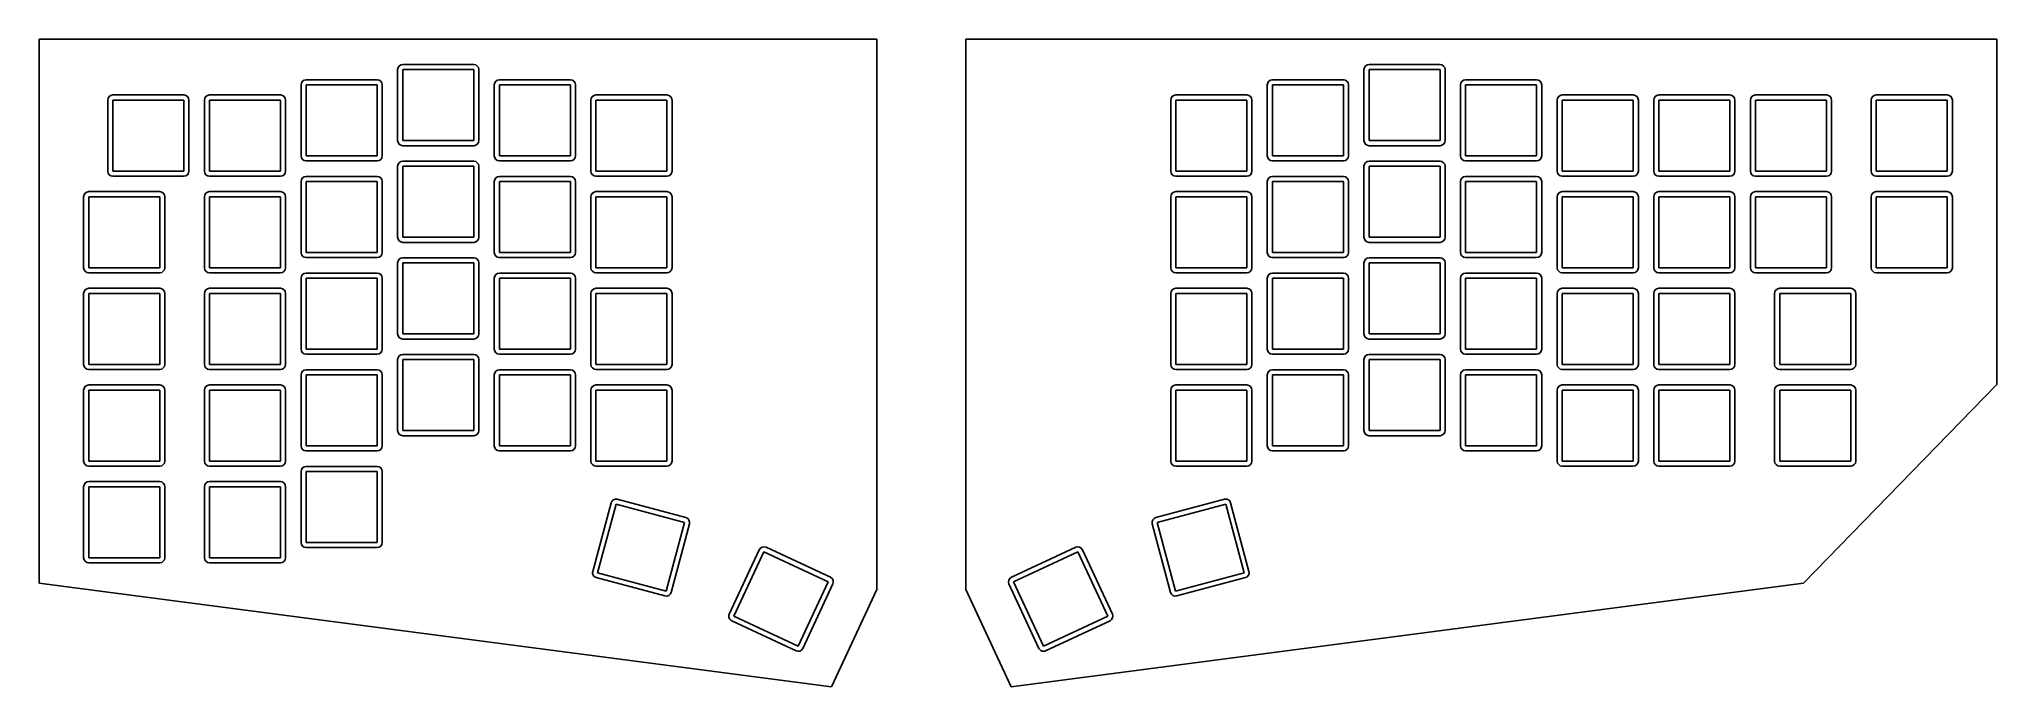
# Model space of a CAD drawing. Header units: millimetres. Extents: x -22 to 364, y -32 to 95.
import ezdxf

# ---------------------------------------------------------------- set-up
doc = ezdxf.new("R2010")
doc.units = ezdxf.units.MM

msp = doc.modelspace()

# ---------------------------------------------------------------- linework, layer by layer
for p, q in [((-21.52, -12), (-21.52, 95.2)), ((-21.52, 95.2), (143.65, 95.2)), ((143.65, 95.2), (143.65, -13.25)), ((161.15, -13.25), (161.15, 95.2)), ((161.15, 95.2), (364.43, 95.2)), ((364.43, 95.2), (364.43, 27.15)), ((49.15, 89.2), (49.15, 75.2)), ((64.15, 90.2), (50.15, 90.2)), ((64.15, 89.2), (50.15, 89.2)), ((50.15, 89.2), (50.15, 75.2)), ((64.15, 75.2), (64.15, 89.2)), ((65.15, 75.2), (65.15, 89.2)), ((239.65, 89.2), (239.65, 75.2)), ((254.65, 90.2), (240.65, 90.2)), ((254.65, 89.2), (240.65, 89.2)), ((240.65, 89.2), (240.65, 75.2)), ((254.65, 75.2), (254.65, 89.2)), ((255.65, 75.2), (255.65, 89.2)), ((30.1, 86.2), (30.1, 72.2)), ((45.1, 87.2), (31.1, 87.2)), ((45.1, 86.2), (31.1, 86.2)), ((31.1, 86.2), (31.1, 72.2)), ((45.1, 72.2), (45.1, 86.2)), ((46.1, 72.2), (46.1, 86.2)), ((68.2, 86.2), (68.2, 72.2)), ((83.2, 87.2), (69.2, 87.2)), ((83.2, 86.2), (69.2, 86.2)), ((69.2, 86.2), (69.2, 72.2)), ((83.2, 72.2), (83.2, 86.2)), ((84.2, 72.2), (84.2, 86.2)), ((220.6, 86.2), (220.6, 72.2)), ((235.6, 87.2), (221.6, 87.2)), ((235.6, 86.2), (221.6, 86.2)), ((221.6, 86.2), (221.6, 72.2)), ((235.6, 72.2), (235.6, 86.2)), ((236.6, 72.2), (236.6, 86.2)), ((258.7, 86.2), (258.7, 72.2)), ((273.7, 87.2), (259.7, 87.2)), ((273.7, 86.2), (259.7, 86.2)), ((259.7, 86.2), (259.7, 72.2)), ((273.7, 72.2), (273.7, 86.2)), ((274.7, 72.2), (274.7, 86.2)), ((-8, 83.2), (-8, 69.2)), ((7, 84.2), (-7, 84.2)), ((7, 83.2), (-7, 83.2)), ((-7, 83.2), (-7, 69.2)), ((7, 69.2), (7, 83.2)), ((8, 69.2), (8, 83.2)), ((11.05, 83.2), (11.05, 69.2)), ((26.05, 84.2), (12.05, 84.2)), ((26.05, 83.2), (12.05, 83.2)), ((12.05, 83.2), (12.05, 69.2)), ((26.05, 69.2), (26.05, 83.2)), ((27.05, 69.2), (27.05, 83.2)), ((87.25, 83.2), (87.25, 69.2)), ((102.25, 84.2), (88.25, 84.2)), ((102.25, 83.2), (88.25, 83.2)), ((88.25, 83.2), (88.25, 69.2)), ((102.25, 69.2), (102.25, 83.2)), ((103.25, 69.2), (103.25, 83.2)), ((201.55, 83.2), (201.55, 69.2)), ((216.55, 84.2), (202.55, 84.2)), ((216.55, 83.2), (202.55, 83.2)), ((202.55, 83.2), (202.55, 69.2)), ((216.55, 69.2), (216.55, 83.2)), ((217.55, 69.2), (217.55, 83.2)), ((277.75, 83.2), (277.75, 69.2)), ((292.75, 84.2), (278.75, 84.2)), ((292.75, 83.2), (278.75, 83.2)), ((278.75, 83.2), (278.75, 69.2)), ((292.75, 69.2), (292.75, 83.2)), ((293.75, 69.2), (293.75, 83.2)), ((296.8, 83.2), (296.8, 69.2)), ((311.8, 84.2), (297.8, 84.2)), ((311.8, 83.2), (297.8, 83.2)), ((297.8, 83.2), (297.8, 69.2)), ((311.8, 69.2), (311.8, 83.2)), ((312.8, 69.2), (312.8, 83.2)), ((315.85, 83.2), (315.85, 69.2)), ((330.85, 84.2), (316.85, 84.2)), ((330.85, 83.2), (316.85, 83.2)), ((316.85, 83.2), (316.85, 69.2)), ((330.85, 69.2), (330.85, 83.2)), ((331.85, 69.2), (331.85, 83.2)), ((339.66, 83.2), (339.66, 69.2)), ((354.66, 84.2), (340.66, 84.2)), ((354.66, 83.2), (340.66, 83.2)), ((340.66, 83.2), (340.66, 69.2)), ((354.66, 69.2), (354.66, 83.2)), ((355.66, 69.2), (355.66, 83.2)), ((50.15, 75.2), (64.15, 75.2)), ((50.15, 74.2), (64.15, 74.2)), ((240.65, 75.2), (254.65, 75.2)), ((240.65, 74.2), (254.65, 74.2)), ((31.1, 72.2), (45.1, 72.2)), ((31.1, 71.2), (45.1, 71.2)), ((49.15, 70.15), (49.15, 56.15)), ((64.15, 71.15), (50.15, 71.15)), ((64.15, 70.15), (50.15, 70.15)), ((50.15, 70.15), (50.15, 56.15)), ((64.15, 56.15), (64.15, 70.15)), ((65.15, 56.15), (65.15, 70.15)), ((69.2, 72.2), (83.2, 72.2)), ((69.2, 71.2), (83.2, 71.2)), ((221.6, 72.2), (235.6, 72.2)), ((221.6, 71.2), (235.6, 71.2)), ((239.65, 70.15), (239.65, 56.15)), ((254.65, 71.15), (240.65, 71.15)), ((254.65, 70.15), (240.65, 70.15)), ((240.65, 70.15), (240.65, 56.15)), ((254.65, 56.15), (254.65, 70.15)), ((255.65, 56.15), (255.65, 70.15)), ((259.7, 72.2), (273.7, 72.2)), ((259.7, 71.2), (273.7, 71.2)), ((-7, 69.2), (7, 69.2)), ((-7, 68.2), (7, 68.2)), ((12.05, 69.2), (26.05, 69.2)), ((12.05, 68.2), (26.05, 68.2)), ((30.1, 67.15), (30.1, 53.15)), ((45.1, 68.15), (31.1, 68.15)), ((45.1, 67.15), (31.1, 67.15)), ((31.1, 67.15), (31.1, 53.15)), ((45.1, 53.15), (45.1, 67.15)), ((46.1, 53.15), (46.1, 67.15)), ((68.2, 67.15), (68.2, 53.15)), ((83.2, 68.15), (69.2, 68.15)), ((83.2, 67.15), (69.2, 67.15)), ((69.2, 67.15), (69.2, 53.15)), ((83.2, 53.15), (83.2, 67.15)), ((84.2, 53.15), (84.2, 67.15)), ((88.25, 69.2), (102.25, 69.2)), ((88.25, 68.2), (102.25, 68.2)), ((202.55, 69.2), (216.55, 69.2)), ((202.55, 68.2), (216.55, 68.2)), ((220.6, 67.15), (220.6, 53.15)), ((235.6, 68.15), (221.6, 68.15)), ((235.6, 67.15), (221.6, 67.15)), ((221.6, 67.15), (221.6, 53.15)), ((235.6, 53.15), (235.6, 67.15)), ((236.6, 53.15), (236.6, 67.15)), ((258.7, 67.15), (258.7, 53.15)), ((273.7, 68.15), (259.7, 68.15)), ((273.7, 67.15), (259.7, 67.15)), ((259.7, 67.15), (259.7, 53.15)), ((273.7, 53.15), (273.7, 67.15)), ((274.7, 53.15), (274.7, 67.15)), ((278.75, 69.2), (292.75, 69.2)), ((278.75, 68.2), (292.75, 68.2)), ((297.8, 69.2), (311.8, 69.2)), ((297.8, 68.2), (311.8, 68.2)), ((316.85, 69.2), (330.85, 69.2)), ((316.85, 68.2), (330.85, 68.2)), ((340.66, 69.2), (354.66, 69.2)), ((340.66, 68.2), (354.66, 68.2)), ((-12.76, 64.15), (-12.76, 50.15)), ((2.24, 65.15), (-11.76, 65.15)), ((2.24, 64.15), (-11.76, 64.15)), ((-11.76, 64.15), (-11.76, 50.15)), ((2.24, 50.15), (2.24, 64.15)), ((3.24, 50.15), (3.24, 64.15)), ((11.05, 64.15), (11.05, 50.15)), ((26.05, 65.15), (12.05, 65.15)), ((26.05, 64.15), (12.05, 64.15)), ((12.05, 64.15), (12.05, 50.15)), ((26.05, 50.15), (26.05, 64.15)), ((27.05, 50.15), (27.05, 64.15)), ((87.25, 64.15), (87.25, 50.15)), ((102.25, 65.15), (88.25, 65.15)), ((102.25, 64.15), (88.25, 64.15)), ((88.25, 64.15), (88.25, 50.15)), ((102.25, 50.15), (102.25, 64.15)), ((103.25, 50.15), (103.25, 64.15)), ((201.55, 64.15), (201.55, 50.15)), ((216.55, 65.15), (202.55, 65.15)), ((216.55, 64.15), (202.55, 64.15)), ((202.55, 64.15), (202.55, 50.15)), ((216.55, 50.15), (216.55, 64.15)), ((217.55, 50.15), (217.55, 64.15)), ((277.75, 64.15), (277.75, 50.15)), ((292.75, 65.15), (278.75, 65.15)), ((292.75, 64.15), (278.75, 64.15)), ((278.75, 64.15), (278.75, 50.15)), ((292.75, 50.15), (292.75, 64.15)), ((293.75, 50.15), (293.75, 64.15)), ((296.8, 64.15), (296.8, 50.15)), ((311.8, 65.15), (297.8, 65.15)), ((311.8, 64.15), (297.8, 64.15)), ((297.8, 64.15), (297.8, 50.15)), ((311.8, 50.15), (311.8, 64.15)), ((312.8, 50.15), (312.8, 64.15)), ((315.85, 64.15), (315.85, 50.15)), ((330.85, 65.15), (316.85, 65.15)), ((330.85, 64.15), (316.85, 64.15)), ((316.85, 64.15), (316.85, 50.15)), ((330.85, 50.15), (330.85, 64.15)), ((331.85, 50.15), (331.85, 64.15)), ((339.66, 64.15), (339.66, 50.15)), ((354.66, 65.15), (340.66, 65.15)), ((354.66, 64.15), (340.66, 64.15)), ((340.66, 64.15), (340.66, 50.15)), ((354.66, 50.15), (354.66, 64.15)), ((355.66, 50.15), (355.66, 64.15)), ((50.15, 56.15), (64.15, 56.15)), ((50.15, 55.15), (64.15, 55.15)), ((240.65, 56.15), (254.65, 56.15)), ((240.65, 55.15), (254.65, 55.15)), ((31.1, 53.15), (45.1, 53.15)), ((31.1, 52.15), (45.1, 52.15)), ((49.15, 51.1), (49.15, 37.1)), ((64.15, 52.1), (50.15, 52.1)), ((64.15, 51.1), (50.15, 51.1)), ((50.15, 51.1), (50.15, 37.1)), ((64.15, 37.1), (64.15, 51.1)), ((65.15, 37.1), (65.15, 51.1)), ((69.2, 53.15), (83.2, 53.15)), ((69.2, 52.15), (83.2, 52.15)), ((221.6, 53.15), (235.6, 53.15)), ((221.6, 52.15), (235.6, 52.15)), ((239.65, 51.1), (239.65, 37.1)), ((254.65, 52.1), (240.65, 52.1)), ((254.65, 51.1), (240.65, 51.1)), ((240.65, 51.1), (240.65, 37.1)), ((254.65, 37.1), (254.65, 51.1)), ((255.65, 37.1), (255.65, 51.1)), ((259.7, 53.15), (273.7, 53.15)), ((259.7, 52.15), (273.7, 52.15)), ((-11.76, 50.15), (2.24, 50.15)), ((-11.76, 49.15), (2.24, 49.15)), ((12.05, 50.15), (26.05, 50.15)), ((12.05, 49.15), (26.05, 49.15)), ((30.1, 48.1), (30.1, 34.1)), ((45.1, 49.1), (31.1, 49.1)), ((45.1, 48.1), (31.1, 48.1)), ((31.1, 48.1), (31.1, 34.1)), ((45.1, 34.1), (45.1, 48.1)), ((46.1, 34.1), (46.1, 48.1)), ((68.2, 48.1), (68.2, 34.1)), ((83.2, 49.1), (69.2, 49.1)), ((83.2, 48.1), (69.2, 48.1)), ((69.2, 48.1), (69.2, 34.1)), ((83.2, 34.1), (83.2, 48.1)), ((84.2, 34.1), (84.2, 48.1)), ((88.25, 50.15), (102.25, 50.15)), ((88.25, 49.15), (102.25, 49.15)), ((202.55, 50.15), (216.55, 50.15)), ((202.55, 49.15), (216.55, 49.15)), ((220.6, 48.1), (220.6, 34.1)), ((235.6, 49.1), (221.6, 49.1)), ((235.6, 48.1), (221.6, 48.1)), ((221.6, 48.1), (221.6, 34.1)), ((235.6, 34.1), (235.6, 48.1)), ((236.6, 34.1), (236.6, 48.1)), ((258.7, 48.1), (258.7, 34.1)), ((273.7, 49.1), (259.7, 49.1)), ((273.7, 48.1), (259.7, 48.1)), ((259.7, 48.1), (259.7, 34.1)), ((273.7, 34.1), (273.7, 48.1)), ((274.7, 34.1), (274.7, 48.1)), ((278.75, 50.15), (292.75, 50.15)), ((278.75, 49.15), (292.75, 49.15)), ((297.8, 50.15), (311.8, 50.15)), ((297.8, 49.15), (311.8, 49.15)), ((316.85, 50.15), (330.85, 50.15)), ((316.85, 49.15), (330.85, 49.15)), ((340.66, 50.15), (354.66, 50.15)), ((340.66, 49.15), (354.66, 49.15)), ((-12.76, 45.1), (-12.76, 31.1)), ((2.24, 46.1), (-11.76, 46.1)), ((2.24, 45.1), (-11.76, 45.1)), ((-11.76, 45.1), (-11.76, 31.1)), ((2.24, 31.1), (2.24, 45.1)), ((3.24, 31.1), (3.24, 45.1)), ((11.05, 45.1), (11.05, 31.1)), ((26.05, 46.1), (12.05, 46.1)), ((26.05, 45.1), (12.05, 45.1)), ((12.05, 45.1), (12.05, 31.1)), ((26.05, 31.1), (26.05, 45.1)), ((27.05, 31.1), (27.05, 45.1)), ((87.25, 45.1), (87.25, 31.1)), ((102.25, 46.1), (88.25, 46.1)), ((102.25, 45.1), (88.25, 45.1)), ((88.25, 45.1), (88.25, 31.1)), ((102.25, 31.1), (102.25, 45.1)), ((103.25, 31.1), (103.25, 45.1)), ((201.55, 45.1), (201.55, 31.1)), ((216.55, 46.1), (202.55, 46.1)), ((216.55, 45.1), (202.55, 45.1)), ((202.55, 45.1), (202.55, 31.1)), ((216.55, 31.1), (216.55, 45.1)), ((217.55, 31.1), (217.55, 45.1)), ((277.75, 45.1), (277.75, 31.1)), ((292.75, 46.1), (278.75, 46.1)), ((292.75, 45.1), (278.75, 45.1)), ((278.75, 45.1), (278.75, 31.1)), ((292.75, 31.1), (292.75, 45.1)), ((293.75, 31.1), (293.75, 45.1)), ((296.8, 45.1), (296.8, 31.1)), ((311.8, 46.1), (297.8, 46.1)), ((311.8, 45.1), (297.8, 45.1)), ((297.8, 45.1), (297.8, 31.1)), ((311.8, 31.1), (311.8, 45.1)), ((312.8, 31.1), (312.8, 45.1)), ((320.61, 45.1), (320.61, 31.1)), ((335.61, 46.1), (321.61, 46.1)), ((335.61, 45.1), (321.61, 45.1)), ((321.61, 45.1), (321.61, 31.1)), ((335.61, 31.1), (335.61, 45.1)), ((336.61, 31.1), (336.61, 45.1)), ((50.15, 37.1), (64.15, 37.1)), ((50.15, 36.1), (64.15, 36.1)), ((240.65, 37.1), (254.65, 37.1)), ((240.65, 36.1), (254.65, 36.1)), ((-11.76, 31.1), (2.24, 31.1)), ((12.05, 31.1), (26.05, 31.1)), ((31.1, 34.1), (45.1, 34.1)), ((31.1, 33.1), (45.1, 33.1)), ((49.15, 32.05), (49.15, 18.05)), ((64.15, 33.05), (50.15, 33.05)), ((64.15, 32.05), (50.15, 32.05)), ((50.15, 32.05), (50.15, 18.05)), ((64.15, 18.05), (64.15, 32.05)), ((65.15, 18.05), (65.15, 32.05)), ((69.2, 34.1), (83.2, 34.1)), ((69.2, 33.1), (83.2, 33.1)), ((88.25, 31.1), (102.25, 31.1)), ((202.55, 31.1), (216.55, 31.1)), ((221.6, 34.1), (235.6, 34.1)), ((221.6, 33.1), (235.6, 33.1)), ((239.65, 32.05), (239.65, 18.05)), ((254.65, 33.05), (240.65, 33.05)), ((254.65, 32.05), (240.65, 32.05)), ((240.65, 32.05), (240.65, 18.05)), ((254.65, 18.05), (254.65, 32.05)), ((255.65, 18.05), (255.65, 32.05)), ((259.7, 34.1), (273.7, 34.1)), ((259.7, 33.1), (273.7, 33.1)), ((278.75, 31.1), (292.75, 31.1)), ((297.8, 31.1), (311.8, 31.1)), ((321.61, 31.1), (335.61, 31.1)), ((-11.76, 30.1), (2.24, 30.1)), ((2.24, 27.05), (-11.76, 27.05)), ((12.05, 30.1), (26.05, 30.1)), ((26.05, 27.05), (12.05, 27.05)), ((30.1, 29.05), (30.1, 15.05)), ((45.1, 30.05), (31.1, 30.05)), ((45.1, 29.05), (31.1, 29.05)), ((31.1, 29.05), (31.1, 15.05)), ((45.1, 15.05), (45.1, 29.05)), ((46.1, 15.05), (46.1, 29.05)), ((68.2, 29.05), (68.2, 15.05)), ((83.2, 30.05), (69.2, 30.05)), ((83.2, 29.05), (69.2, 29.05)), ((69.2, 29.05), (69.2, 15.05)), ((83.2, 15.05), (83.2, 29.05)), ((84.2, 15.05), (84.2, 29.05)), ((88.25, 30.1), (102.25, 30.1)), ((102.25, 27.05), (88.25, 27.05)), ((202.55, 30.1), (216.55, 30.1)), ((216.55, 27.05), (202.55, 27.05)), ((220.6, 29.05), (220.6, 15.05)), ((235.6, 30.05), (221.6, 30.05)), ((235.6, 29.05), (221.6, 29.05)), ((221.6, 29.05), (221.6, 15.05)), ((235.6, 15.05), (235.6, 29.05)), ((236.6, 15.05), (236.6, 29.05)), ((258.7, 29.05), (258.7, 15.05)), ((273.7, 30.05), (259.7, 30.05)), ((273.7, 29.05), (259.7, 29.05)), ((259.7, 29.05), (259.7, 15.05)), ((273.7, 15.05), (273.7, 29.05)), ((274.7, 15.05), (274.7, 29.05)), ((278.75, 30.1), (292.75, 30.1)), ((292.75, 27.05), (278.75, 27.05)), ((297.8, 30.1), (311.8, 30.1)), ((311.8, 27.05), (297.8, 27.05)), ((321.61, 30.1), (335.61, 30.1)), ((335.61, 27.05), (321.61, 27.05)), ((364.43, 27.15), (326.32, -12)), ((-12.76, 26.05), (-12.76, 12.05)), ((2.24, 26.05), (-11.76, 26.05)), ((-11.76, 26.05), (-11.76, 12.05)), ((2.24, 12.05), (2.24, 26.05)), ((3.24, 12.05), (3.24, 26.05)), ((11.05, 26.05), (11.05, 12.05)), ((26.05, 26.05), (12.05, 26.05)), ((12.05, 26.05), (12.05, 12.05)), ((26.05, 12.05), (26.05, 26.05)), ((27.05, 12.05), (27.05, 26.05)), ((87.25, 26.05), (87.25, 12.05)), ((102.25, 26.05), (88.25, 26.05)), ((88.25, 26.05), (88.25, 12.05)), ((102.25, 12.05), (102.25, 26.05)), ((103.25, 12.05), (103.25, 26.05)), ((201.55, 26.05), (201.55, 12.05)), ((216.55, 26.05), (202.55, 26.05)), ((202.55, 26.05), (202.55, 12.05)), ((216.55, 12.05), (216.55, 26.05)), ((217.55, 12.05), (217.55, 26.05)), ((277.75, 26.05), (277.75, 12.05)), ((292.75, 26.05), (278.75, 26.05)), ((278.75, 26.05), (278.75, 12.05)), ((292.75, 12.05), (292.75, 26.05)), ((293.75, 12.05), (293.75, 26.05)), ((296.8, 26.05), (296.8, 12.05)), ((311.8, 26.05), (297.8, 26.05)), ((297.8, 26.05), (297.8, 12.05)), ((311.8, 12.05), (311.8, 26.05)), ((312.8, 12.05), (312.8, 26.05)), ((320.61, 26.05), (320.61, 12.05)), ((335.61, 26.05), (321.61, 26.05)), ((321.61, 26.05), (321.61, 12.05)), ((335.61, 12.05), (335.61, 26.05)), ((336.61, 12.05), (336.61, 26.05)), ((50.15, 18.05), (64.15, 18.05)), ((50.15, 17.05), (64.15, 17.05)), ((240.65, 18.05), (254.65, 18.05)), ((240.65, 17.05), (254.65, 17.05)), ((-11.76, 12.05), (2.24, 12.05)), ((12.05, 12.05), (26.05, 12.05)), ((31.1, 15.05), (45.1, 15.05)), ((31.1, 14.05), (45.1, 14.05)), ((69.2, 15.05), (83.2, 15.05)), ((69.2, 14.05), (83.2, 14.05)), ((88.25, 12.05), (102.25, 12.05)), ((202.55, 12.05), (216.55, 12.05)), ((221.6, 15.05), (235.6, 15.05)), ((221.6, 14.05), (235.6, 14.05)), ((259.7, 15.05), (273.7, 15.05)), ((259.7, 14.05), (273.7, 14.05)), ((278.75, 12.05), (292.75, 12.05)), ((297.8, 12.05), (311.8, 12.05)), ((321.61, 12.05), (335.61, 12.05)), ((-11.76, 11.05), (2.24, 11.05)), ((2.24, 8), (-11.76, 8)), ((12.05, 11.05), (26.05, 11.05)), ((26.05, 8), (12.05, 8)), ((30.1, 10), (30.1, -4)), ((45.1, 11), (31.1, 11)), ((45.1, 10), (31.1, 10)), ((31.1, 10), (31.1, -4)), ((45.1, -4), (45.1, 10)), ((46.1, -4), (46.1, 10)), ((88.25, 11.05), (102.25, 11.05)), ((202.55, 11.05), (216.55, 11.05)), ((278.75, 11.05), (292.75, 11.05)), ((297.8, 11.05), (311.8, 11.05)), ((321.61, 11.05), (335.61, 11.05)), ((-12.76, 7), (-12.76, -7)), ((2.24, 7), (-11.76, 7)), ((-11.76, 7), (-11.76, -7)), ((2.24, -7), (2.24, 7)), ((3.24, -7), (3.24, 7)), ((11.05, 7), (11.05, -7)), ((26.05, 7), (12.05, 7)), ((12.05, 7), (12.05, -7)), ((26.05, -7), (26.05, 7)), ((27.05, -7), (27.05, 7)), ((105.98, 0.92), (92.46, 4.54)), ((212.14, 4.54), (198.62, 0.92)), ((91.23, 3.83), (87.61, -9.69)), ((92.2, 3.57), (88.58, -9.95)), ((105.72, -0.05), (92.2, 3.57)), ((212.4, 3.57), (198.88, -0.05)), ((216.02, -9.95), (212.4, 3.57)), ((216.99, -9.69), (213.37, 3.83)), ((102.1, -13.57), (105.72, -0.05)), ((103.07, -13.83), (106.69, -0.31)), ((197.91, -0.31), (201.53, -13.83)), ((198.88, -0.05), (202.5, -13.57)), ((-11.76, -7), (2.24, -7)), ((12.05, -7), (26.05, -7)), ((31.1, -4), (45.1, -4)), ((31.1, -5), (45.1, -5)), ((120.44, -5.42), (114.53, -18.11)), ((121.35, -5.85), (115.43, -18.53)), ((134.04, -11.76), (121.35, -5.85)), ((134.46, -10.86), (121.77, -4.94)), ((182.83, -4.94), (170.14, -10.86)), ((183.25, -5.85), (170.56, -11.76)), ((189.17, -18.53), (183.25, -5.85)), ((190.07, -18.11), (184.16, -5.42)), ((-11.76, -8), (2.24, -8)), ((12.05, -8), (26.05, -8)), ((88.32, -10.92), (101.84, -14.54)), ((88.58, -9.95), (102.1, -13.57)), ((202.5, -13.57), (216.02, -9.95)), ((202.76, -14.54), (216.28, -10.92)), ((134.7, -32.45), (-21.52, -12)), ((128.12, -24.45), (134.04, -11.76)), ((129.03, -24.87), (134.95, -12.18)), ((143.65, -13.25), (134.7, -32.45)), ((170.1, -32.45), (161.15, -13.25)), ((169.65, -12.18), (175.57, -24.87)), ((326.32, -12), (170.1, -32.45)), ((170.56, -11.76), (176.48, -24.45)), ((115.43, -18.53), (128.12, -24.45)), ((176.48, -24.45), (189.17, -18.53)), ((115.01, -19.44), (127.7, -25.36)), ((176.9, -25.36), (189.59, -19.44))]:
    msp.add_line(p, q)
for centre, start, end in [((50.15, 89.2), 90, 180), ((64.15, 89.2), 0, 90), ((240.65, 89.2), 90, 180), ((254.65, 89.2), 0, 90), ((31.1, 86.2), 90, 180), ((45.1, 86.2), 0, 90), ((69.2, 86.2), 90, 180), ((83.2, 86.2), 0, 90), ((221.6, 86.2), 90, 180), ((235.6, 86.2), 0, 90), ((259.7, 86.2), 90, 180), ((273.7, 86.2), 0, 90), ((-7, 83.2), 90, 180), ((7, 83.2), 0, 90), ((12.05, 83.2), 90, 180), ((26.05, 83.2), 0, 90), ((88.25, 83.2), 90, 180), ((102.25, 83.2), 0, 90), ((202.55, 83.2), 90, 180), ((216.55, 83.2), 0, 90), ((278.75, 83.2), 90, 180), ((292.75, 83.2), 0, 90), ((297.8, 83.2), 90, 180), ((311.8, 83.2), 0, 90), ((316.85, 83.2), 90, 180), ((330.85, 83.2), 0, 90), ((340.66, 83.2), 90, 180), ((354.66, 83.2), 0, 90), ((50.15, 75.2), 180, 270), ((64.15, 75.2), 270, 0), ((240.65, 75.2), 180, 270), ((254.65, 75.2), 270, 0), ((31.1, 72.2), 180, 270), ((45.1, 72.2), 270, 0), ((50.15, 70.15), 90, 180), ((64.15, 70.15), 0, 90), ((69.2, 72.2), 180, 270), ((83.2, 72.2), 270, 0), ((221.6, 72.2), 180, 270), ((235.6, 72.2), 270, 0), ((240.65, 70.15), 90, 180), ((254.65, 70.15), 0, 90), ((259.7, 72.2), 180, 270), ((273.7, 72.2), 270, 0), ((-7, 69.2), 180, 270), ((7, 69.2), 270, 0), ((12.05, 69.2), 180, 270), ((26.05, 69.2), 270, 0), ((31.1, 67.15), 90, 180), ((45.1, 67.15), 0, 90), ((69.2, 67.15), 90, 180), ((83.2, 67.15), 0, 90), ((88.25, 69.2), 180, 270), ((102.25, 69.2), 270, 0), ((202.55, 69.2), 180, 270), ((216.55, 69.2), 270, 0), ((221.6, 67.15), 90, 180), ((235.6, 67.15), 0, 90), ((259.7, 67.15), 90, 180), ((273.7, 67.15), 0, 90), ((278.75, 69.2), 180, 270), ((292.75, 69.2), 270, 0), ((297.8, 69.2), 180, 270), ((311.8, 69.2), 270, 0), ((316.85, 69.2), 180, 270), ((330.85, 69.2), 270, 0), ((340.66, 69.2), 180, 270), ((354.66, 69.2), 270, 0), ((-11.76, 64.15), 90, 180), ((2.24, 64.15), 0, 90), ((12.05, 64.15), 90, 180), ((26.05, 64.15), 0, 90), ((88.25, 64.15), 90, 180), ((102.25, 64.15), 0, 90), ((202.55, 64.15), 90, 180), ((216.55, 64.15), 0, 90), ((278.75, 64.15), 90, 180), ((292.75, 64.15), 0, 90), ((297.8, 64.15), 90, 180), ((311.8, 64.15), 0, 90), ((316.85, 64.15), 90, 180), ((330.85, 64.15), 0, 90), ((340.66, 64.15), 90, 180), ((354.66, 64.15), 0, 90), ((50.15, 56.15), 180, 270), ((64.15, 56.15), 270, 0), ((240.65, 56.15), 180, 270), ((254.65, 56.15), 270, 0), ((31.1, 53.15), 180, 270), ((45.1, 53.15), 270, 0), ((50.15, 51.1), 90, 180), ((64.15, 51.1), 0, 90), ((69.2, 53.15), 180, 270), ((83.2, 53.15), 270, 0), ((221.6, 53.15), 180, 270), ((235.6, 53.15), 270, 0), ((240.65, 51.1), 90, 180), ((254.65, 51.1), 0, 90), ((259.7, 53.15), 180, 270), ((273.7, 53.15), 270, 0), ((-11.76, 50.15), 180, 270), ((2.24, 50.15), 270, 0), ((12.05, 50.15), 180, 270), ((26.05, 50.15), 270, 0), ((31.1, 48.1), 90, 180), ((45.1, 48.1), 0, 90), ((69.2, 48.1), 90, 180), ((83.2, 48.1), 0, 90), ((88.25, 50.15), 180, 270), ((102.25, 50.15), 270, 0), ((202.55, 50.15), 180, 270), ((216.55, 50.15), 270, 0), ((221.6, 48.1), 90, 180), ((235.6, 48.1), 0, 90), ((259.7, 48.1), 90, 180), ((273.7, 48.1), 0, 90), ((278.75, 50.15), 180, 270), ((292.75, 50.15), 270, 0), ((297.8, 50.15), 180, 270), ((311.8, 50.15), 270, 0), ((316.85, 50.15), 180, 270), ((330.85, 50.15), 270, 0), ((340.66, 50.15), 180, 270), ((354.66, 50.15), 270, 0), ((-11.76, 45.1), 90, 180), ((2.24, 45.1), 0, 90), ((12.05, 45.1), 90, 180), ((26.05, 45.1), 0, 90), ((88.25, 45.1), 90, 180), ((102.25, 45.1), 0, 90), ((202.55, 45.1), 90, 180), ((216.55, 45.1), 0, 90), ((278.75, 45.1), 90, 180), ((292.75, 45.1), 0, 90), ((297.8, 45.1), 90, 180), ((311.8, 45.1), 0, 90), ((321.61, 45.1), 90, 180), ((335.61, 45.1), 0, 90), ((50.15, 37.1), 180, 270), ((64.15, 37.1), 270, 0), ((240.65, 37.1), 180, 270), ((254.65, 37.1), 270, 0), ((-11.76, 31.1), 180, 270), ((2.24, 31.1), 270, 0), ((12.05, 31.1), 180, 270), ((26.05, 31.1), 270, 0), ((31.1, 34.1), 180, 270), ((45.1, 34.1), 270, 0), ((50.15, 32.05), 90, 180), ((64.15, 32.05), 0, 90), ((69.2, 34.1), 180, 270), ((83.2, 34.1), 270, 0), ((88.25, 31.1), 180, 270), ((102.25, 31.1), 270, 0), ((202.55, 31.1), 180, 270), ((216.55, 31.1), 270, 0), ((221.6, 34.1), 180, 270), ((235.6, 34.1), 270, 0), ((240.65, 32.05), 90, 180), ((254.65, 32.05), 0, 90), ((259.7, 34.1), 180, 270), ((273.7, 34.1), 270, 0), ((278.75, 31.1), 180, 270), ((292.75, 31.1), 270, 0), ((297.8, 31.1), 180, 270), ((311.8, 31.1), 270, 0), ((321.61, 31.1), 180, 270), ((335.61, 31.1), 270, 0), ((-11.76, 26.05), 90, 180), ((2.24, 26.05), 0, 90), ((12.05, 26.05), 90, 180), ((26.05, 26.05), 0, 90), ((31.1, 29.05), 90, 180), ((45.1, 29.05), 0, 90), ((69.2, 29.05), 90, 180), ((83.2, 29.05), 0, 90), ((88.25, 26.05), 90, 180), ((102.25, 26.05), 0, 90), ((202.55, 26.05), 90, 180), ((216.55, 26.05), 0, 90), ((221.6, 29.05), 90, 180), ((235.6, 29.05), 0, 90), ((259.7, 29.05), 90, 180), ((273.7, 29.05), 0, 90), ((278.75, 26.05), 90, 180), ((292.75, 26.05), 0, 90), ((297.8, 26.05), 90, 180), ((311.8, 26.05), 0, 90), ((321.61, 26.05), 90, 180), ((335.61, 26.05), 0, 90), ((50.15, 18.05), 180, 270), ((64.15, 18.05), 270, 0), ((240.65, 18.05), 180, 270), ((254.65, 18.05), 270, 0), ((-11.76, 12.05), 180, 270), ((2.24, 12.05), 270, 0), ((12.05, 12.05), 180, 270), ((26.05, 12.05), 270, 0), ((31.1, 15.05), 180, 270), ((45.1, 15.05), 270, 0), ((69.2, 15.05), 180, 270), ((83.2, 15.05), 270, 0), ((88.25, 12.05), 180, 270), ((102.25, 12.05), 270, 0), ((202.55, 12.05), 180, 270), ((216.55, 12.05), 270, 0), ((221.6, 15.05), 180, 270), ((235.6, 15.05), 270, 0), ((259.7, 15.05), 180, 270), ((273.7, 15.05), 270, 0), ((278.75, 12.05), 180, 270), ((292.75, 12.05), 270, 0), ((297.8, 12.05), 180, 270), ((311.8, 12.05), 270, 0), ((321.61, 12.05), 180, 270), ((335.61, 12.05), 270, 0), ((-11.76, 7), 90, 180), ((2.24, 7), 0, 90), ((12.05, 7), 90, 180), ((26.05, 7), 0, 90), ((31.1, 10), 90, 180), ((45.1, 10), 0, 90), ((92.2, 3.57), 75, 165), ((212.4, 3.57), 15, 105), ((105.72, -0.05), 345, 75), ((198.88, -0.05), 105, 195), ((-11.76, -7), 180, 270), ((2.24, -7), 270, 0), ((12.05, -7), 180, 270), ((26.05, -7), 270, 0), ((31.1, -4), 180, 270), ((45.1, -4), 270, 0), ((121.35, -5.85), 65, 155), ((183.25, -5.85), 25, 115), ((88.58, -9.95), 165, 255), ((134.04, -11.76), 335, 65), ((170.56, -11.76), 115, 205), ((216.02, -9.95), 285, 15), ((102.1, -13.57), 255, 345), ((202.5, -13.57), 195, 285), ((115.43, -18.53), 155, 245), ((189.17, -18.53), 295, 25), ((128.12, -24.45), 245, 335), ((176.48, -24.45), 205, 295)]:
    msp.add_arc(centre, 1, start, end)

doc.saveas('drawing.dxf')
